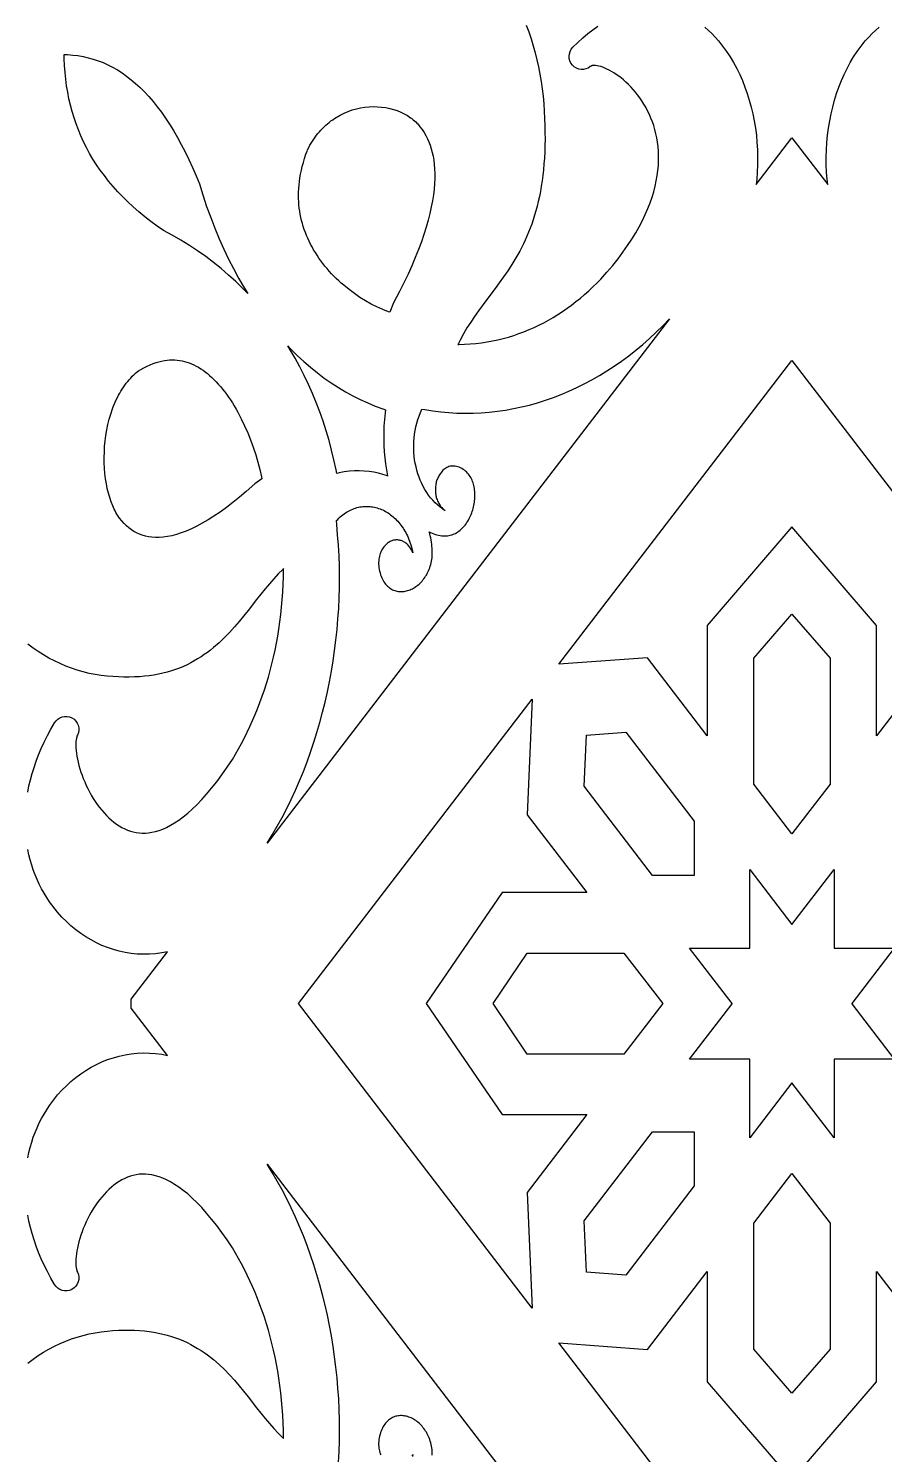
# Model space of a CAD drawing. Extents: x -400 to 400, y -350 to 350.
# Drawn here: x -244 to -112.5, y -234.5 to -15.4 of the extents above; entities that cross this region are included whole.
import ezdxf

# ---------------------------------------------------------------- set-up
doc = ezdxf.new("R2010")
doc.units = 0
doc.header["$MEASUREMENT"] = 0
doc.layers.add('LAYER_1', color=18, linetype='CONTINUOUS')

msp = doc.modelspace()

# ---------------------------------------------------------------- linework, layer by layer
at = {"layer": 'LAYER_1'}
for points in [[(-167.51, -14.86), (-167.12, -15.9), (-166.76, -16.95), (-166.43, -18.01), (-166.13, -19.09), (-165.86, -20.18), (-165.61, -21.28), (-165.39, -22.4), (-165.2, -23.52), (-165.04, -24.65), (-164.91, -25.79), (-164.81, -26.93), (-164.73, -28.08), (-164.68, -29.2), (-164.64, -30.28), (-164.62, -31.33), (-164.61, -32.36), (-164.63, -33.36), (-164.66, -34.32), (-164.71, -35.27), (-164.77, -36.18), (-164.85, -37.07), (-164.94, -37.94), (-165.05, -38.78), (-165.18, -39.6), (-165.32, -40.4), (-165.47, -41.18), (-165.64, -41.93), (-165.82, -42.66), (-166.01, -43.38), (-166.21, -44.07), (-166.43, -44.75), (-166.65, -45.41), (-166.89, -46.05), (-167.14, -46.67), (-167.39, -47.28), (-167.66, -47.87), (-167.94, -48.46), (-168.5, -49.56), (-169.1, -50.61), (-169.71, -51.62), (-170.34, -52.59), (-170.99, -53.53), (-171.63, -54.43), (-172.29, -55.32), (-173.57, -57.03), (-174.84, -58.74), (-175.44, -59.6), (-176.03, -60.47), (-176.6, -61.37), (-177.14, -62.3), (-177.67, -63.27), (-177.92, -63.76), (-177.99, -63.9), (-177.85, -63.9), (-176.97, -63.88), (-176.09, -63.83), (-175.22, -63.75), (-174.36, -63.65), (-173.51, -63.52), (-172.67, -63.37), (-171.84, -63.19), (-171.02, -62.99), (-170.21, -62.77), (-169.41, -62.52), (-168.62, -62.25), (-167.84, -61.96), (-167.06, -61.64), (-166.3, -61.31), (-165.54, -60.95), (-164.8, -60.57), (-164.06, -60.17), (-163.34, -59.75), (-162.62, -59.3), (-161.91, -58.84), (-161.22, -58.36), (-160.53, -57.86), (-159.85, -57.34), (-159.18, -56.8), (-158.53, -56.25), (-157.88, -55.67), (-157.25, -55.08), (-156.62, -54.47), (-156.03, -53.87), (-155.1, -52.83), (-154.21, -51.78), (-153.39, -50.75), (-152.63, -49.73), (-151.93, -48.73), (-151.28, -47.74), (-150.68, -46.77), (-150.14, -45.82), (-149.65, -44.88), (-149.21, -43.96), (-148.82, -43.05), (-148.47, -42.16), (-148.17, -41.29), (-147.91, -40.44), (-147.69, -39.6), (-147.51, -38.78), (-147.37, -37.98), (-147.26, -37.2), (-147.19, -36.43), (-147.16, -35.68), (-147.15, -34.95), (-147.18, -34.23), (-147.24, -33.53), (-147.32, -32.85), (-147.43, -32.19), (-147.57, -31.54), (-147.73, -30.91), (-147.91, -30.29), (-148.11, -29.7), (-148.34, -29.12), (-148.58, -28.56), (-148.84, -28.01), (-149.12, -27.48), (-149.41, -26.98), (-149.72, -26.49), (-150.04, -26.01), (-150.38, -25.56), (-150.72, -25.13), (-151.07, -24.72), (-151.43, -24.33), (-151.8, -23.95), (-152.17, -23.6), (-152.54, -23.27), (-152.92, -22.97), (-153.29, -22.68), (-153.66, -22.42), (-154.03, -22.18), (-154.4, -21.96), (-154.75, -21.77), (-155.1, -21.6), (-155.43, -21.45), (-155.75, -21.33), (-156.05, -21.23), (-156.34, -21.16), (-156.6, -21.11), (-156.83, -21.07), (-157.03, -21.06), (-157.2, -21.06), (-157.34, -21.07), (-157.44, -21.09), (-157.5, -21.11), (-157.53, -21.13), (-157.54, -21.13), (-157.65, -21.22, -0.955547), (-160.32, -18.25), (-159.57, -17.51), (-158.8, -16.81), (-158.03, -16.15), (-157.25, -15.55), (-156.48, -15)], [(-244.08, -132.69), (-243.9, -131.76), (-243.68, -130.81), (-243.42, -129.86), (-243.12, -128.9), (-242.79, -127.93), (-242.42, -126.96), (-242.01, -125.99), (-241.55, -125.01), (-241.06, -124.02), (-240.53, -123.03), (-239.97, -122.06, -0.963014), (-236.44, -123.93), (-236.53, -124.12), (-236.57, -124.24), (-236.62, -124.42), (-236.66, -124.65), (-236.69, -124.91), (-236.71, -125.22), (-236.71, -125.56), (-236.7, -125.93), (-236.66, -126.33), (-236.61, -126.75), (-236.54, -127.19), (-236.46, -127.65), (-236.35, -128.12), (-236.23, -128.61), (-236.08, -129.11), (-235.92, -129.61), (-235.74, -130.12), (-235.55, -130.63), (-235.33, -131.14), (-235.11, -131.66), (-234.86, -132.17), (-234.6, -132.67), (-234.32, -133.17), (-234.03, -133.66), (-233.72, -134.13), (-233.4, -134.6), (-233.07, -135.04), (-232.72, -135.48), (-232.37, -135.89), (-232, -136.28), (-231.62, -136.66), (-231.23, -137), (-230.84, -137.33), (-230.43, -137.62), (-230.02, -137.89), (-229.61, -138.14), (-229.18, -138.35), (-228.75, -138.54), (-228.32, -138.69), (-227.87, -138.81), (-227.42, -138.91), (-226.96, -138.97), (-226.49, -139), (-226.01, -139), (-225.51, -138.96), (-225, -138.88), (-224.47, -138.76), (-223.92, -138.59), (-223.35, -138.38), (-222.76, -138.12), (-222.15, -137.8), (-221.52, -137.43), (-220.87, -137), (-220.2, -136.51), (-219.51, -135.95), (-218.81, -135.32), (-218.09, -134.63), (-217.35, -133.86), (-216.6, -133.02), (-215.83, -132.11), (-215.05, -131.11), (-214.26, -130.04), (-213.46, -128.89), (-212.65, -127.67), (-212.18, -126.88), (-211.71, -126.06), (-211.25, -125.22), (-210.8, -124.37), (-210.37, -123.5), (-209.95, -122.62), (-209.54, -121.72), (-209.15, -120.8), (-208.78, -119.88), (-208.41, -118.93), (-208.07, -117.98), (-207.73, -117.01), (-207.42, -116.02), (-207.12, -115.02), (-206.84, -114.01), (-206.57, -112.98), (-206.32, -111.94), (-206.09, -110.88), (-205.87, -109.82), (-205.68, -108.73), (-205.5, -107.64), (-205.34, -106.53), (-205.2, -105.41), (-205.08, -104.27), (-204.98, -103.12), (-204.9, -101.96), (-204.84, -100.79), (-204.8, -99.6), (-204.78, -98.4), (-204.78, -98.36), (-204.91, -98.48), (-205.61, -99.18), (-206.29, -99.91), (-206.96, -100.68), (-207.62, -101.46), (-208.93, -103.11), (-210.24, -104.79), (-210.92, -105.64), (-211.62, -106.48), (-212.33, -107.32), (-213.08, -108.15), (-213.87, -108.96), (-214.69, -109.75), (-215.55, -110.5), (-216.02, -110.88), (-216.49, -111.23), (-216.97, -111.58), (-217.46, -111.91), (-217.98, -112.23), (-218.5, -112.54), (-219.05, -112.84), (-219.61, -113.12), (-220.18, -113.38), (-220.78, -113.63), (-221.39, -113.85), (-222.02, -114.06), (-222.66, -114.26), (-223.33, -114.43), (-224.01, -114.58), (-224.71, -114.71), (-225.43, -114.82), (-226.17, -114.91), (-226.92, -114.97), (-227.7, -115.01), (-228.5, -115.03), (-229.32, -115.03), (-230.16, -115), (-231.02, -114.95), (-231.9, -114.87), (-232.82, -114.77), (-233.73, -114.63), (-234.65, -114.45), (-235.57, -114.23), (-236.47, -113.97), (-237.36, -113.67), (-238.25, -113.34), (-239.12, -112.96), (-239.98, -112.55), (-240.83, -112.11), (-241.66, -111.62), (-242.48, -111.11), (-243.28, -110.56), (-244.07, -109.97)], [(-244.07, -220.43), (-243.28, -219.84), (-242.48, -219.29), (-241.66, -218.78), (-240.83, -218.3), (-239.98, -217.85), (-239.12, -217.44), (-238.25, -217.06), (-237.36, -216.73), (-236.47, -216.43), (-235.57, -216.17), (-234.65, -215.95), (-233.73, -215.77), (-232.82, -215.63), (-231.9, -215.53), (-231.02, -215.45), (-230.16, -215.4), (-229.32, -215.37), (-228.5, -215.37), (-227.7, -215.39), (-226.92, -215.43), (-226.17, -215.5), (-225.43, -215.58), (-224.71, -215.69), (-224.01, -215.82), (-223.33, -215.97), (-222.66, -216.15), (-222.02, -216.34), (-221.39, -216.55), (-220.78, -216.78), (-220.18, -217.02), (-219.61, -217.29), (-219.05, -217.56), (-218.5, -217.86), (-217.98, -218.17), (-217.46, -218.49), (-216.97, -218.82), (-216.49, -219.17), (-216.02, -219.53), (-215.55, -219.9), (-214.69, -220.65), (-213.87, -221.44), (-213.08, -222.25), (-212.33, -223.08), (-211.62, -223.92), (-210.92, -224.77), (-210.24, -225.61), (-208.93, -227.29), (-207.62, -228.94), (-206.96, -229.72), (-206.29, -230.49), (-205.61, -231.22), (-204.91, -231.93), (-204.78, -232.04), (-204.78, -232), (-204.8, -230.8), (-204.84, -229.62), (-204.9, -228.44), (-204.98, -227.28), (-205.08, -226.13), (-205.2, -225), (-205.34, -223.87), (-205.5, -222.76), (-205.68, -221.67), (-205.87, -220.59), (-206.09, -219.52), (-206.32, -218.46), (-206.57, -217.42), (-206.84, -216.39), (-207.12, -215.38), (-207.42, -214.38), (-207.73, -213.4), (-208.07, -212.42), (-208.41, -211.47), (-208.78, -210.52), (-209.15, -209.6), (-209.54, -208.68), (-209.95, -207.79), (-210.37, -206.9), (-210.8, -206.03), (-211.25, -205.18), (-211.71, -204.34), (-212.18, -203.52), (-212.65, -202.73), (-213.46, -201.51), (-214.26, -200.36), (-215.05, -199.29), (-215.83, -198.3), (-216.6, -197.38), (-217.35, -196.54), (-218.09, -195.77), (-218.81, -195.08), (-219.51, -194.45), (-220.2, -193.9), (-220.87, -193.4), (-221.52, -192.97), (-222.15, -192.6), (-222.76, -192.28), (-223.35, -192.02), (-223.92, -191.81), (-224.47, -191.65), (-225, -191.53), (-225.51, -191.45), (-226.01, -191.41), (-226.49, -191.4), (-226.96, -191.43), (-227.42, -191.49), (-227.87, -191.59), (-228.32, -191.71), (-228.75, -191.87), (-229.18, -192.05), (-229.61, -192.27), (-230.02, -192.51), (-230.43, -192.78), (-230.84, -193.08), (-231.23, -193.4), (-231.62, -193.75), (-232, -194.12), (-232.37, -194.51), (-232.72, -194.93), (-233.07, -195.36), (-233.4, -195.81), (-233.72, -196.27), (-234.03, -196.75), (-234.32, -197.23), (-234.6, -197.73), (-234.86, -198.24), (-235.11, -198.75), (-235.33, -199.26), (-235.55, -199.77), (-235.74, -200.28), (-235.92, -200.79), (-236.08, -201.3), (-236.23, -201.79), (-236.35, -202.28), (-236.46, -202.75), (-236.54, -203.21), (-236.61, -203.65), (-236.66, -204.07), (-236.7, -204.47), (-236.71, -204.84), (-236.71, -205.18), (-236.69, -205.49), (-236.66, -205.76), (-236.62, -205.98), (-236.57, -206.16), (-236.53, -206.29), (-236.44, -206.47, -0.963014), (-239.97, -208.34), (-240.53, -207.37), (-241.06, -206.38), (-241.55, -205.4), (-242.01, -204.42), (-242.42, -203.44), (-242.79, -202.47), (-243.12, -201.5), (-243.42, -200.54), (-243.68, -199.59), (-243.9, -198.65), (-244.08, -197.71)]]:
    msp.add_lwpolyline(points, format="xyb", dxfattribs=at)
for points in [[(-140.06, -15.18), (-139.51, -15.65), (-138.97, -16.16), (-138.46, -16.69), (-137.94, -17.27), (-136.71, -18.88), (-136.15, -19.74), (-135.63, -20.6), (-135.15, -21.5), (-134.7, -22.43), (-134.28, -23.38), (-133.89, -24.36), (-133.54, -25.36), (-133.22, -26.38), (-132.93, -27.43), (-132.68, -28.49), (-132.47, -29.57), (-132.29, -30.66), (-132.14, -31.77), (-132.04, -32.89), (-131.97, -34.01), (-131.94, -35.15), (-131.94, -36.29), (-131.99, -37.43), (-132.08, -38.58), (-132.17, -39.34), (-126.67, -32.17), (-121.17, -39.34), (-121.25, -38.58), (-121.34, -37.43), (-121.39, -36.29), (-121.4, -35.15), (-121.37, -34.01), (-121.3, -32.89), (-121.19, -31.77), (-121.05, -30.66), (-120.87, -29.57), (-120.65, -28.49), (-120.4, -27.43), (-120.12, -26.38), (-119.8, -25.36), (-119.44, -24.36), (-119.06, -23.38), (-118.64, -22.43), (-118.19, -21.5), (-117.7, -20.6), (-117.19, -19.74), (-116.63, -18.88), (-115.4, -17.27), (-114.88, -16.69), (-114.36, -16.16), (-113.83, -15.65), (-113.28, -15.18)], [(-244.08, -188.9), (-243.91, -188.08), (-243.71, -187.29), (-243.48, -186.5), (-243.23, -185.74), (-242.95, -184.99), (-242.64, -184.26), (-242.31, -183.54), (-241.95, -182.85), (-241.58, -182.17), (-241.18, -181.51), (-240.73, -180.84), (-239.5, -179.24), (-238.83, -178.5), (-238.15, -177.81), (-237.45, -177.17), (-236.71, -176.56), (-235.95, -175.99), (-235.17, -175.47), (-234.36, -174.98), (-233.53, -174.55), (-232.68, -174.15), (-231.81, -173.81), (-230.93, -173.51), (-230.04, -173.26), (-229.13, -173.06), (-228.2, -172.91), (-227.27, -172.82), (-226.34, -172.78), (-225.4, -172.79), (-224.45, -172.87), (-223.51, -172.99), (-222.63, -173.17), (-228.21, -165.89), (-228.21, -165.2), (-228.21, -164.51), (-222.63, -157.23), (-223.51, -157.41), (-224.45, -157.54), (-225.4, -157.61), (-226.34, -157.62), (-227.27, -157.58), (-228.2, -157.49), (-229.13, -157.34), (-230.04, -157.14), (-230.93, -156.89), (-231.81, -156.6), (-232.68, -156.25), (-233.53, -155.86), (-234.36, -155.42), (-235.17, -154.94), (-235.95, -154.41), (-236.71, -153.84), (-237.45, -153.24), (-238.15, -152.59), (-238.83, -151.9), (-239.5, -151.16), (-240.73, -149.56), (-241.18, -148.89), (-241.58, -148.23), (-241.95, -147.55), (-242.31, -146.86), (-242.64, -146.14), (-242.95, -145.41), (-243.23, -144.66), (-243.48, -143.9), (-243.71, -143.12), (-243.91, -142.32), (-244.08, -141.51)], [(-196.35, -235.64), (-196.26, -234.02), (-196.2, -232.41), (-196.18, -230.79), (-196.19, -229.17), (-196.24, -227.54), (-196.31, -225.92), (-196.42, -224.3), (-196.56, -222.69), (-196.73, -221.07), (-196.93, -219.46), (-197.16, -217.86), (-197.43, -216.26), (-197.72, -214.67), (-198.05, -213.09), (-198.4, -211.52), (-198.79, -209.96), (-199.21, -208.42), (-199.66, -206.88), (-200.13, -205.36), (-200.64, -203.85), (-201.18, -202.37), (-201.74, -200.89), (-202.34, -199.44), (-202.96, -198), (-203.61, -196.59), (-204.3, -195.19), (-205.01, -193.82), (-205.74, -192.47), (-206.51, -191.15), (-207.3, -189.85), (-176.4, -230.13), (-145.5, -270.41)], [(-181.93, -234.57), (-181.93, -234.28), (-181.95, -234), (-181.97, -233.72), (-182.01, -233.45), (-182.05, -233.18), (-182.11, -232.92), (-182.17, -232.67), (-182.24, -232.42), (-182.32, -232.18), (-182.41, -231.94), (-182.5, -231.71), (-182.61, -231.49), (-182.72, -231.28), (-182.83, -231.07), (-182.96, -230.87), (-183.08, -230.67), (-183.22, -230.48), (-183.36, -230.31), (-183.51, -230.13), (-183.66, -229.97), (-183.81, -229.81), (-183.97, -229.67), (-184.13, -229.53), (-184.3, -229.4), (-184.47, -229.27), (-184.64, -229.16), (-184.81, -229.05), (-184.99, -228.96), (-185.17, -228.87), (-185.35, -228.79), (-185.53, -228.72), (-185.72, -228.66), (-185.9, -228.61), (-186.08, -228.57), (-186.27, -228.54), (-186.45, -228.52), (-186.64, -228.51), (-186.82, -228.51), (-187, -228.52), (-187.18, -228.54), (-187.36, -228.57), (-187.53, -228.61), (-187.71, -228.66), (-187.88, -228.73), (-188.04, -228.8), (-188.21, -228.89), (-188.37, -228.99), (-188.52, -229.1), (-188.67, -229.22), (-188.82, -229.35), (-188.96, -229.5), (-189.1, -229.66), (-189.23, -229.83), (-189.35, -230.01), (-189.47, -230.2), (-189.58, -230.41), (-189.69, -230.63), (-189.78, -230.87), (-189.87, -231.11), (-189.95, -231.37), (-190.03, -231.65), (-190.09, -231.93), (-190.13, -232.21), (-190.16, -232.48), (-190.17, -232.74), (-190.18, -233), (-190.16, -233.25), (-190.14, -233.49), (-190.1, -233.72), (-190.06, -233.94), (-190, -234.15), (-189.93, -234.36), (-189.86, -234.55)], [(-185.02, -234.7), (-184.92, -234.46), (-184.99, -234.78)]]:
    msp.add_lwpolyline(points, dxfattribs=at)
for points in [[(-237.99, -19.38), (-237.17, -19.44), (-236.37, -19.54), (-235.58, -19.67), (-234.79, -19.85), (-234.02, -20.06), (-233.26, -20.32), (-232.51, -20.61), (-231.77, -20.95), (-231.04, -21.32), (-230.31, -21.74), (-229.6, -22.19), (-228.89, -22.69), (-228.2, -23.23), (-227.51, -23.82), (-226.83, -24.44), (-226.16, -25.11), (-225.49, -25.83), (-224.84, -26.59), (-224.19, -27.39), (-223.56, -28.24), (-222.93, -29.13), (-222.31, -30.08), (-221.7, -31.06), (-221.1, -32.1), (-220.51, -33.18), (-219.92, -34.31), (-219.35, -35.49), (-218.78, -36.72), (-218.23, -37.99), (-217.71, -39.26), (-217.18, -40.95), (-216.6, -42.7), (-215.98, -44.41), (-215.33, -46.07), (-214.66, -47.69), (-213.96, -49.26), (-213.24, -50.79), (-212.48, -52.27), (-211.71, -53.71), (-210.9, -55.11), (-210.29, -56.1), (-211.06, -55.31), (-212.13, -54.26), (-213.23, -53.25), (-214.37, -52.27), (-215.54, -51.32), (-216.75, -50.41), (-217.99, -49.53), (-219.26, -48.69), (-220.57, -47.89), (-221.92, -47.12), (-223.22, -46.43), (-224.19, -45.76), (-225.17, -45.03), (-226.11, -44.3), (-227.01, -43.55), (-227.88, -42.79), (-228.71, -42.02), (-229.5, -41.23), (-230.26, -40.44), (-230.98, -39.63), (-231.67, -38.81), (-232.32, -37.98), (-232.94, -37.14), (-233.52, -36.29), (-234.07, -35.42), (-234.58, -34.55), (-235.06, -33.66), (-235.51, -32.77), (-235.93, -31.86), (-236.31, -30.94), (-236.66, -30.01), (-236.98, -29.07), (-237.27, -28.11), (-237.52, -27.14), (-237.75, -26.16), (-237.94, -25.17), (-238.11, -24.17), (-238.24, -23.15), (-238.35, -22.11), (-238.42, -21.07), (-238.47, -20.01), (-238.47, -19.37)], [(-190.34, -27.38), (-189.71, -27.43), (-189.08, -27.51), (-188.47, -27.64), (-187.88, -27.8), (-187.31, -27.99), (-186.77, -28.22), (-186.25, -28.47), (-185.76, -28.75), (-185.27, -29.07), (-185.08, -29.22), (-184.87, -29.38), (-184.67, -29.55), (-184.48, -29.73), (-184.3, -29.91), (-184.17, -30.04), (-183.82, -30.46), (-183.49, -30.91), (-183.19, -31.36), (-182.92, -31.83), (-182.67, -32.31), (-182.45, -32.8), (-182.25, -33.31), (-182.08, -33.85), (-181.93, -34.4), (-181.8, -34.98), (-181.7, -35.6), (-181.62, -36.24), (-181.57, -36.92), (-181.54, -37.64), (-181.54, -38.4), (-181.58, -39.19), (-181.65, -40.03), (-181.76, -40.91), (-181.9, -41.83), (-182.08, -42.79), (-182.3, -43.78), (-182.56, -44.82), (-182.87, -45.9), (-183.22, -47.01), (-183.61, -48.16), (-184.05, -49.35), (-184.54, -50.57), (-185.07, -51.83), (-185.66, -53.12), (-186.29, -54.44), (-186.97, -55.8), (-187.87, -57.5), (-188.46, -58.97), (-188.68, -58.89), (-189.55, -58.55), (-190.43, -58.15), (-191.3, -57.71), (-192.18, -57.22), (-193.04, -56.69), (-193.89, -56.11), (-194.71, -55.49), (-195.54, -54.82), (-195.91, -54.49), (-196.3, -54.14), (-196.68, -53.78), (-197.04, -53.41), (-197.4, -53.04), (-197.75, -52.65), (-198.09, -52.26), (-198.42, -51.87), (-198.74, -51.46), (-199.05, -51.05), (-199.34, -50.64), (-199.63, -50.21), (-199.9, -49.79), (-200.16, -49.36), (-200.4, -48.92), (-200.64, -48.48), (-200.86, -48.04), (-201.06, -47.6), (-201.26, -47.15), (-201.43, -46.7), (-201.6, -46.24), (-201.75, -45.78), (-201.89, -45.32), (-202.01, -44.86), (-202.12, -44.39), (-202.21, -43.92), (-202.29, -43.45), (-202.36, -42.97), (-202.41, -42.48), (-202.45, -41.99), (-202.47, -41.49), (-202.48, -40.99), (-202.47, -40.47), (-202.45, -39.95), (-202.4, -39.41), (-202.34, -38.87), (-202.26, -38.31), (-202.17, -37.74), (-202.05, -37.16), (-201.91, -36.56), (-201.74, -35.95), (-201.56, -35.33), (-201.35, -34.69), (-201.17, -34.2), (-201.08, -34), (-200.9, -33.65), (-200.72, -33.31), (-200.54, -32.99), (-200.35, -32.67), (-200.15, -32.36), (-199.94, -32.07), (-199.72, -31.78), (-199.5, -31.5), (-199.28, -31.23), (-199.04, -30.97), (-198.8, -30.71), (-198.56, -30.47), (-198.3, -30.23), (-198.05, -30.01), (-197.78, -29.79), (-197.51, -29.58), (-197.23, -29.38), (-196.95, -29.19), (-196.69, -29.02), (-196.08, -28.67), (-195.48, -28.37), (-194.86, -28.11), (-194.23, -27.89), (-193.59, -27.7), (-192.94, -27.56), (-192.29, -27.45), (-191.64, -27.39), (-190.99, -27.36)], [(-176.4, -100.27), (-207.3, -140.55), (-206.51, -139.25), (-205.74, -137.93), (-205.01, -136.58), (-204.3, -135.21), (-203.61, -133.81), (-202.96, -132.4), (-202.34, -130.96), (-201.74, -129.51), (-201.18, -128.04), (-200.64, -126.55), (-200.13, -125.04), (-199.66, -123.52), (-199.21, -121.99), (-198.79, -120.44), (-198.4, -118.88), (-198.05, -117.31), (-197.72, -115.73), (-197.43, -114.14), (-197.16, -112.54), (-196.93, -110.94), (-196.73, -109.33), (-196.56, -107.72), (-196.42, -106.1), (-196.31, -104.48), (-196.24, -102.86), (-196.19, -101.24), (-196.18, -99.62), (-196.2, -98), (-196.26, -96.38), (-196.35, -94.77), (-196.47, -93.16), (-196.62, -91.56), (-196.66, -90.99), (-196.46, -90.79), (-196.27, -90.59), (-196.07, -90.41), (-195.86, -90.24), (-195.66, -90.07), (-195.45, -89.92), (-195.24, -89.78), (-195.03, -89.65), (-194.81, -89.52), (-194.6, -89.41), (-194.38, -89.31), (-194.16, -89.21), (-193.94, -89.13), (-193.72, -89.05), (-193.5, -88.99), (-193.28, -88.93), (-193.05, -88.89), (-192.83, -88.85), (-192.61, -88.82), (-192.38, -88.8), (-192.16, -88.79), (-191.93, -88.79), (-191.71, -88.8), (-191.49, -88.81), (-191.27, -88.84), (-191.05, -88.87), (-190.83, -88.92), (-190.61, -88.97), (-190.39, -89.03), (-190.17, -89.1), (-189.96, -89.17), (-189.75, -89.26), (-189.54, -89.35), (-189.33, -89.45), (-189.12, -89.56), (-188.92, -89.68), (-188.72, -89.8), (-188.52, -89.94), (-188.33, -90.08), (-188.14, -90.23), (-187.95, -90.38), (-187.77, -90.55), (-187.58, -90.72), (-187.41, -90.9), (-187.23, -91.08), (-187.07, -91.28), (-186.9, -91.48), (-186.74, -91.69), (-186.59, -91.9), (-186.43, -92.12), (-186.29, -92.35), (-186.15, -92.59), (-186.01, -92.83), (-185.88, -93.08), (-185.76, -93.34), (-185.64, -93.6), (-185.53, -93.87), (-185.42, -94.15), (-185.32, -94.43), (-185.23, -94.72), (-185.14, -95.02), (-185.06, -95.32), (-184.99, -95.63), (-184.92, -95.94), (-185.02, -95.7), (-185.14, -95.46), (-185.27, -95.23), (-185.42, -95.02), (-185.53, -94.89), (-185.63, -94.77), (-185.74, -94.65), (-185.86, -94.55), (-185.97, -94.46), (-186.09, -94.37), (-186.21, -94.29), (-186.34, -94.22), (-186.46, -94.16), (-186.59, -94.1), (-186.72, -94.06), (-186.85, -94.02), (-186.98, -93.99), (-187.11, -93.97), (-187.25, -93.95), (-187.38, -93.95), (-187.51, -93.95), (-187.64, -93.97), (-187.78, -93.99), (-187.91, -94.01), (-188.04, -94.05), (-188.17, -94.1), (-188.3, -94.15), (-188.42, -94.21), (-188.55, -94.28), (-188.67, -94.36), (-188.79, -94.45), (-188.91, -94.55), (-189.03, -94.65), (-189.14, -94.77), (-189.25, -94.89), (-189.35, -95.02), (-189.47, -95.16), (-189.58, -95.32), (-189.68, -95.49), (-189.77, -95.66), (-189.86, -95.85), (-189.93, -96.04), (-190, -96.25), (-190.06, -96.46), (-190.1, -96.68), (-190.14, -96.91), (-190.16, -97.15), (-190.18, -97.4), (-190.17, -97.66), (-190.16, -97.92), (-190.13, -98.19), (-190.09, -98.47), (-190.03, -98.76), (-189.95, -99.03), (-189.87, -99.29), (-189.78, -99.54), (-189.69, -99.77), (-189.58, -99.99), (-189.47, -100.2), (-189.35, -100.39), (-189.23, -100.58), (-189.1, -100.75), (-188.96, -100.9), (-188.82, -101.05), (-188.67, -101.18), (-188.52, -101.3), (-188.37, -101.41), (-188.21, -101.51), (-188.04, -101.6), (-187.88, -101.67), (-187.71, -101.74), (-187.53, -101.79), (-187.36, -101.83), (-187.18, -101.86), (-187, -101.88), (-186.82, -101.89), (-186.64, -101.89), (-186.45, -101.88), (-186.27, -101.86), (-186.08, -101.83), (-185.9, -101.79), (-185.72, -101.74), (-185.53, -101.68), (-185.35, -101.61), (-185.17, -101.53), (-184.99, -101.45), (-184.81, -101.35), (-184.64, -101.24), (-184.47, -101.13), (-184.3, -101.01), (-184.13, -100.88), (-183.97, -100.74), (-183.81, -100.59), (-183.66, -100.43), (-183.51, -100.27), (-183.36, -100.1), (-183.22, -99.92), (-183.08, -99.73), (-182.96, -99.54), (-182.83, -99.34), (-182.72, -99.13), (-182.61, -98.91), (-182.5, -98.69), (-182.41, -98.46), (-182.32, -98.23), (-182.24, -97.98), (-182.17, -97.74), (-182.11, -97.48), (-182.05, -97.22), (-182.01, -96.96), (-181.97, -96.68), (-181.95, -96.41), (-181.93, -96.12), (-181.93, -95.84), (-181.93, -95.54), (-181.95, -95.24), (-181.98, -94.92), (-182.01, -94.59), (-182.06, -94.27), (-182.11, -93.95), (-182.17, -93.64), (-182.24, -93.32), (-182.32, -93.02), (-182.41, -92.71), (-182.18, -92.83), (-181.94, -92.93), (-181.7, -93.02), (-181.46, -93.11), (-181.22, -93.17), (-180.97, -93.23), (-180.72, -93.28), (-180.47, -93.31), (-180.24, -93.34), (-180.02, -93.34), (-179.8, -93.34), (-179.58, -93.32), (-179.37, -93.29), (-179.16, -93.24), (-178.95, -93.18), (-178.75, -93.11), (-178.56, -93.03), (-178.37, -92.94), (-178.18, -92.83), (-178, -92.72), (-177.83, -92.59), (-177.66, -92.46), (-177.49, -92.32), (-177.33, -92.16), (-177.18, -92), (-177.03, -91.84), (-176.89, -91.66), (-176.75, -91.48), (-176.62, -91.29), (-176.49, -91.09), (-176.37, -90.89), (-176.26, -90.68), (-176.15, -90.47), (-176.05, -90.26), (-175.96, -90.03), (-175.87, -89.81), (-175.79, -89.58), (-175.71, -89.35), (-175.65, -89.12), (-175.59, -88.88), (-175.53, -88.64), (-175.49, -88.41), (-175.45, -88.17), (-175.42, -87.93), (-175.39, -87.69), (-175.38, -87.45), (-175.37, -87.21), (-175.37, -86.97), (-175.38, -86.73), (-175.39, -86.5), (-175.42, -86.27), (-175.45, -86.04), (-175.49, -85.81), (-175.54, -85.59), (-175.6, -85.37), (-175.66, -85.16), (-175.74, -84.95), (-175.82, -84.75), (-175.92, -84.55), (-176.02, -84.36), (-176.13, -84.18), (-176.25, -84), (-176.38, -83.83), (-176.52, -83.67), (-176.67, -83.51), (-176.83, -83.37), (-177, -83.23), (-177.18, -83.11), (-177.37, -82.99), (-177.57, -82.88), (-177.78, -82.79), (-178, -82.7), (-178.21, -82.65), (-178.42, -82.61), (-178.62, -82.6), (-178.82, -82.6), (-179.01, -82.61), (-179.19, -82.64), (-179.37, -82.69), (-179.54, -82.75), (-179.7, -82.83), (-179.86, -82.91), (-180.01, -83.01), (-180.15, -83.12), (-180.29, -83.25), (-180.41, -83.38), (-180.53, -83.52), (-180.64, -83.67), (-180.74, -83.81), (-180.84, -83.95), (-180.92, -84.09), (-181, -84.24), (-181.08, -84.4), (-181.15, -84.56), (-181.21, -84.72), (-181.26, -84.88), (-181.31, -85.04), (-181.35, -85.21), (-181.39, -85.38), (-181.41, -85.55), (-181.44, -85.72), (-181.45, -85.89), (-181.46, -86.07), (-181.46, -86.24), (-181.46, -86.41), (-181.45, -86.59), (-181.43, -86.76), (-181.41, -86.93), (-181.38, -87.1), (-181.35, -87.27), (-181.31, -87.43), (-181.26, -87.6), (-181.2, -87.76), (-181.14, -87.92), (-181.08, -88.07), (-181, -88.22), (-180.92, -88.37), (-180.84, -88.52), (-180.74, -88.65), (-180.65, -88.79), (-180.48, -88.98), (-180.3, -89.16), (-180.12, -89.31), (-179.93, -89.45), (-180.14, -89.32), (-180.35, -89.18), (-180.56, -89.04), (-180.75, -88.89), (-181.14, -88.57), (-181.51, -88.23), (-181.85, -87.86), (-182.18, -87.48), (-182.5, -87.07), (-182.79, -86.65), (-183.07, -86.21), (-183.32, -85.75), (-183.56, -85.28), (-183.77, -84.79), (-183.97, -84.29), (-184.14, -83.77), (-184.3, -83.25), (-184.43, -82.72), (-184.55, -82.18), (-184.64, -81.63), (-184.71, -81.08), (-184.76, -80.52), (-184.78, -79.96), (-184.79, -79.39), (-184.77, -78.83), (-184.72, -78.26), (-184.66, -77.7), (-184.57, -77.13), (-184.46, -76.57), (-184.32, -76.02), (-184.16, -75.47), (-183.97, -74.93), (-183.76, -74.39), (-183.52, -73.87), (-183.09, -73.92), (-181.86, -74.12), (-180.63, -74.28), (-179.39, -74.39), (-178.15, -74.46), (-176.91, -74.49), (-175.66, -74.48), (-174.42, -74.42), (-173.18, -74.33), (-171.93, -74.19), (-170.69, -74.01), (-169.45, -73.78), (-168.22, -73.52), (-166.99, -73.22), (-165.76, -72.87), (-164.55, -72.49), (-163.33, -72.06), (-162.13, -71.6), (-160.93, -71.09), (-159.74, -70.55), (-158.57, -69.96), (-157.4, -69.34), (-156.24, -68.68), (-155.1, -67.98), (-153.97, -67.24), (-152.86, -66.47), (-151.75, -65.66), (-150.67, -64.81), (-149.6, -63.92), (-148.55, -62.99), (-147.51, -62.03), (-146.5, -61.03), (-145.5, -59.99)], [(-203.67, -64.62), (-202.68, -65.6), (-201.66, -66.54), (-200.63, -67.43), (-199.59, -68.27), (-198.52, -69.07), (-197.45, -69.83), (-196.35, -70.54), (-195.25, -71.2), (-194.13, -71.81), (-192.99, -72.38), (-191.85, -72.9), (-190.69, -73.38), (-189.53, -73.81), (-189.1, -73.95), (-189.17, -74.41), (-189.28, -75.44), (-189.35, -76.46), (-189.39, -77.47), (-189.4, -78.46), (-189.37, -79.44), (-189.32, -80.4), (-189.23, -81.35), (-189.12, -82.28), (-188.97, -83.19), (-188.8, -84.08), (-188.79, -84.13), (-188.82, -84.11), (-189.51, -83.89), (-190.21, -83.7), (-190.92, -83.55), (-191.65, -83.44), (-192.39, -83.37), (-193.14, -83.33), (-193.9, -83.34), (-194.67, -83.4), (-195.45, -83.49), (-196.24, -83.63), (-196.6, -83.72), (-196.71, -83.17), (-197.04, -81.65), (-197.4, -80.14), (-197.8, -78.65), (-198.24, -77.17), (-198.71, -75.71), (-199.22, -74.27), (-199.76, -72.85), (-200.34, -71.44), (-200.95, -70.05), (-201.6, -68.69), (-202.29, -67.35), (-203, -66.03), (-203.76, -64.73), (-204.13, -64.14)], [(-221.5, -66.29), (-221.12, -66.32), (-220.74, -66.37), (-220.37, -66.44), (-220, -66.53), (-219.64, -66.63), (-219.28, -66.76), (-218.92, -66.9), (-218.56, -67.06), (-218.21, -67.24), (-217.86, -67.43), (-217.51, -67.65), (-217.16, -67.88), (-216.82, -68.13), (-216.48, -68.4), (-216.14, -68.69), (-215.8, -68.99), (-215.47, -69.31), (-215.14, -69.65), (-214.81, -70), (-214.49, -70.37), (-214.17, -70.76), (-213.85, -71.16), (-213.54, -71.57), (-213.24, -72), (-212.94, -72.45), (-212.64, -72.9), (-212.36, -73.37), (-212.07, -73.85), (-211.8, -74.34), (-211.53, -74.84), (-211.28, -75.33), (-210.76, -76.41), (-210.29, -77.49), (-209.84, -78.59), (-209.43, -79.72), (-209.06, -80.85), (-208.72, -81.99), (-208.42, -83.14), (-208.15, -84.27), (-208.1, -84.56), (-209.22, -85.33), (-210.53, -86.5), (-211.57, -87.39), (-212.58, -88.21), (-213.57, -88.97), (-214.54, -89.67), (-215.47, -90.31), (-216.38, -90.88), (-217.27, -91.39), (-218.12, -91.85), (-218.95, -92.25), (-219.74, -92.59), (-220.51, -92.88), (-221.25, -93.11), (-221.95, -93.3), (-222.62, -93.43), (-223.27, -93.52), (-223.88, -93.57), (-224.46, -93.58), (-225.01, -93.54), (-225.53, -93.47), (-226.02, -93.37), (-226.49, -93.24), (-226.94, -93.07), (-227.37, -92.87), (-227.78, -92.65), (-228.17, -92.39), (-228.55, -92.1), (-228.92, -91.78), (-229.27, -91.43), (-229.62, -91.03), (-229.97, -90.6), (-230.29, -90.15), (-230.39, -89.98), (-230.53, -89.74), (-230.66, -89.49), (-230.79, -89.24), (-230.92, -88.96), (-231.03, -88.72), (-231.28, -88.08), (-231.49, -87.44), (-231.69, -86.77), (-231.86, -86.06), (-232.01, -85.31), (-232.13, -84.54), (-232.23, -83.75), (-232.29, -82.94), (-232.33, -82.11), (-232.34, -81.27), (-232.32, -80.42), (-232.27, -79.57), (-232.19, -78.72), (-232.08, -77.88), (-231.94, -77.04), (-231.77, -76.22), (-231.57, -75.41), (-231.34, -74.63), (-231.07, -73.83), (-230.94, -73.49), (-230.8, -73.12), (-230.64, -72.76), (-230.48, -72.41), (-230.32, -72.06), (-230.14, -71.73), (-229.96, -71.4), (-229.77, -71.08), (-229.58, -70.76), (-229.38, -70.46), (-229.17, -70.16), (-228.96, -69.88), (-228.73, -69.6), (-228.51, -69.33), (-228.27, -69.07), (-228.03, -68.81), (-227.78, -68.57), (-227.52, -68.34), (-227.25, -68.11), (-227.09, -67.99), (-226.72, -67.76), (-226.23, -67.49), (-225.75, -67.24), (-225.28, -67.03), (-224.83, -66.85), (-224.38, -66.69), (-223.94, -66.57), (-223.52, -66.46), (-223.1, -66.38), (-222.69, -66.33), (-222.29, -66.3), (-221.89, -66.28)], [(-90.86, -113.06), (-104.47, -112.06), (-113.66, -124.04), (-113.66, -107.09), (-126.67, -91.96), (-139.67, -107.09), (-139.67, -124.04), (-148.86, -112.06), (-162.47, -113.06), (-126.67, -66.39)], [(-120.8, -112.1), (-120.8, -131.46), (-126.67, -139.1), (-132.54, -131.46), (-132.54, -112.1), (-126.67, -105.37)], [(-167.36, -136.17), (-158.16, -148.15), (-171.17, -148.15), (-182.85, -165.2), (-171.17, -182.26), (-158.16, -182.26), (-167.36, -194.24), (-166.59, -211.98), (-202.48, -165.2), (-166.59, -118.43)], [(-141.71, -137.19), (-141.71, -145.49), (-148.08, -145.49), (-158.58, -131.8), (-158.24, -123.94), (-152.21, -123.5)], [(-120.2, -156.66), (-110.95, -156.66), (-117.49, -165.19), (-117.49, -165.2), (-117.49, -165.21), (-110.95, -173.74), (-120.2, -173.74), (-120.2, -185.8), (-126.67, -177.38), (-133.14, -185.8), (-133.14, -173.74), (-142.39, -173.74), (-135.84, -165.21), (-135.85, -165.2), (-135.84, -165.19), (-142.39, -156.66), (-133.14, -156.66), (-133.14, -144.6), (-126.67, -153.03), (-120.2, -144.6)], [(-146.53, -165.2), (-152.48, -172.96), (-167.33, -172.96), (-172.57, -165.2), (-167.33, -157.45), (-152.48, -157.45)], [(-141.71, -193.22), (-152.21, -206.91), (-158.24, -206.46), (-158.58, -198.6), (-148.08, -184.91), (-141.71, -184.91)], [(-120.8, -198.95), (-120.8, -218.3), (-126.67, -225.04), (-132.54, -218.3), (-132.54, -198.95), (-126.67, -191.31)], [(-104.47, -218.34), (-90.86, -217.34), (-126.67, -264.01), (-162.47, -217.34), (-148.86, -218.34), (-139.67, -206.36), (-139.67, -223.31), (-126.67, -238.44), (-113.66, -223.31), (-113.66, -206.36)]]:
    msp.add_lwpolyline(points, close=True, dxfattribs=at)

doc.saveas('drawing.dxf')
